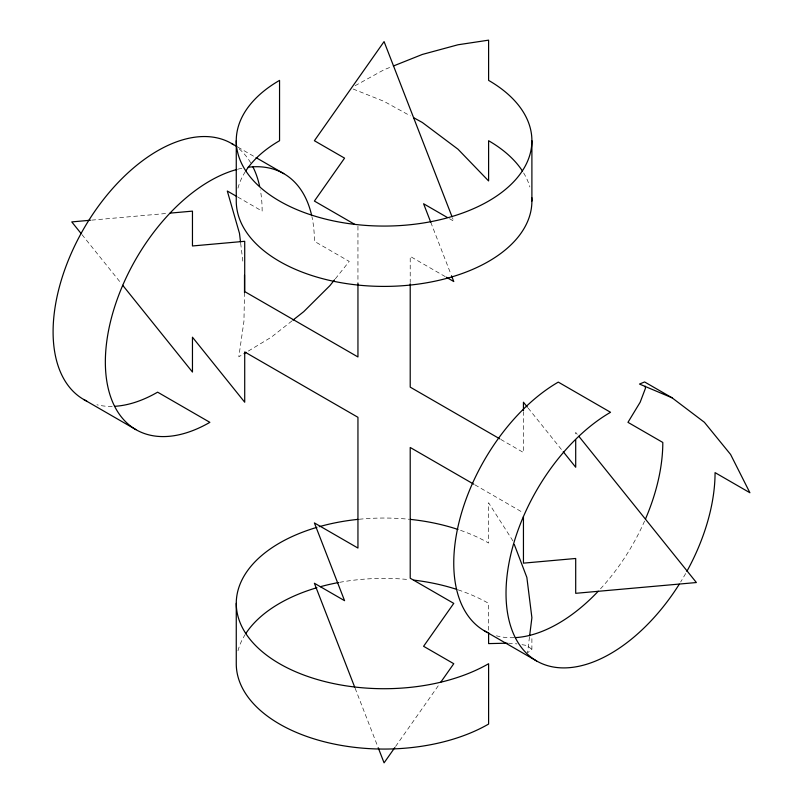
<?xml version="1.0" encoding="UTF-8"?>
<svg xmlns="http://www.w3.org/2000/svg" width="803" height="803" viewBox="0 0 803 803"><rect width="100%" height="100%" fill="white"/><g stroke="black" fill="none" stroke-linecap="round" stroke-linejoin="round"><path stroke-width="0.6" stroke-dasharray="4.01 3.01" d="M244.503 292.613L243.941 321.32L238.812 356.803L243.018 354.264M529.478 637.05L527.511 652.769L531.897 649.376L531.897 635.986M395.578 746.499L439.392 684.156M335.333 278.842L349.235 261.417L314.395 241.301A147.812 85.339 -60 0 0 311.915 216.579M291.961 320.929L271.364 337.15L248.268 351.102M355.077 85.72L384.075 69.731L391.031 66.95M91.672 220.132L166.331 213.468M508.379 643.173L517.012 643.886M521.94 644.679L526.858 645.482L531.897 649.376M353.079 89.003L384.075 101.389L410.313 115.853M449.449 218.697L453.765 221.186L452.4 217.683M237.929 147.16L254.993 157.007M445.263 276.623L410.213 256.388L410.213 282.536M237.859 197.106L262.139 211.129A147.812 85.339 -60 0 0 260.343 189.879M500.791 439.432L523.446 452.511L523.446 412.029M474.914 484.841L523.446 512.856M577.267 434.343L575.701 432.395L575.701 436.129M528.123 408.044L562.441 450.734M81.956 234.586L121.143 283.329M430.789 222.341L451.055 274.566M355.117 688.211L377.741 746.519M512.956 540.941L488.605 502.798L488.605 543.029A147.812 85.339 0 0 0 459.216 529.88M240.669 243.229L242.887 261.668M488.605 630.194L488.605 603.374A147.812 85.339 0 0 0 457.991 589.814M357.947 226.215L357.947 283.499M239.204 148.926A147.812 85.339 -60 0 1 251.198 163.702M112.239 406.398A147.812 85.339 -60 0 1 96.902 404.772M238.17 169.122A147.812 85.339 -60 0 1 241.904 168.269M237.959 188.173A147.812 85.339 0 0 1 245.166 171.902M523.616 172.906A147.812 85.339 0 0 1 529.87 187.009M644.588 521.047A147.812 85.339 -60 0 1 599.971 589.402M514.091 637.682A147.812 85.339 -60 0 1 496.395 635.785M685.672 573.493A147.812 85.339 -60 0 1 680.633 582.034M359.202 519.25A147.812 85.339 0 0 1 408.958 519.25M237.959 650.821A147.812 85.339 0 0 1 245.166 634.551M339.669 582.326A147.812 85.339 0 0 1 408.958 579.595"/><path stroke-width="1.2" d="M244.503 292.613L244.503 275.178M529.629 635.846L531.897 617.718L526.858 577.437L514.261 544.364M394.855 747.523L384.075 762.85L378.193 747.693M440.827 682.118L453.765 663.72L423.593 646.295L453.765 603.374L410.213 578.23L410.213 447.482L473.83 484.219M334.56 279.805L329.923 285.617L303.735 311.654L292.944 320.156M244.062 353.631L246.17 352.366M393.35 66.017L422.338 54.443L457.991 44.777L488.605 40.15L488.605 80.38A147.812 85.339 0 0 1 488.605 201.071A147.812 85.339 0 0 1 279.554 201.071A147.812 85.339 0 0 1 279.554 80.38L279.554 140.726A147.812 85.339 0 0 0 245.808 170.898M90.428 220.243L71.768 221.909L81.173 233.613M170.065 213.126L192.459 211.129L192.459 245.969L244.714 241.301L244.714 291.589L357.947 356.964L357.947 283.499M507.145 643.193L488.605 643.605L488.605 632.634M672.031 397.786L639.479 384.055L644.608 381.957L672.031 397.786L704.392 422.288L730.589 454.458L749.902 492.741L715.061 472.626A147.812 85.339 -60 0 1 686.886 571.324M413.595 117.67L422.338 122.488L457.991 149.207L488.605 180.956L488.605 140.726A147.812 85.339 0 0 1 522.351 170.898M447.291 217.452L423.593 203.761L430.789 222.341M231.525 143.466L236.855 146.547M256.057 157.629L283.79 173.639M354.765 224.378L314.395 201.071L344.567 158.141L314.395 140.726L384.075 41.595L451.948 216.519M446.327 277.236L453.765 281.532L451.507 275.73M236.805 196.504L227.299 191.014L239.495 233.402L240.519 242.004M499.717 438.809L410.213 387.136L410.213 283.78M83.713 399.482L135.968 429.655M484.37 630.807L536.635 660.979M578.833 436.29L696.392 582.536L575.701 593.317L575.701 558.476L523.446 563.144L523.446 516.53M527.34 407.071L523.446 402.223L523.446 410.805M563.224 451.708L575.701 467.236L575.701 439.863M122.708 285.286L192.459 372.05L192.459 337.21L244.714 402.223L244.714 351.935L357.947 417.309L357.947 548.058L314.395 522.914L344.567 600.674L314.395 583.259L354.665 687.047M645.18 386.163L645.461 388.271L640.152 402.253L627.966 422.338L662.806 442.453A147.812 85.339 -60 0 1 645.572 518.788M531.897 140.726L531.897 201.071M236.263 140.726L236.263 201.071A147.812 85.339 0 0 0 387.116 286.39A147.812 85.339 0 0 0 531.767 197.568M236.263 603.374L236.263 663.72A147.812 85.339 0 0 0 327.514 742.564A147.812 85.339 0 0 0 488.605 724.065L488.605 663.72A147.812 85.339 0 0 1 264.508 653.542A147.812 85.339 0 0 1 316.934 527.35M248.057 167.255A147.812 85.339 -60 0 1 311.664 215.445M236.935 169.453A147.812 85.339 -60 0 0 106.247 345.722A147.812 85.339 -60 0 0 209.874 422.338L157.619 392.165A147.812 85.339 -60 0 1 114.618 406.308M86.804 401.129A147.812 85.339 -60 0 1 83.201 229.688A147.812 85.339 -60 0 1 233.522 144.681M252.885 166.813A147.812 85.339 -60 0 1 259.65 186.406M598.275 591.209A147.812 85.339 -60 0 1 515.275 637.622M487.471 632.453A147.812 85.339 -60 0 1 460.912 515.125A147.812 85.339 -60 0 1 558.286 382.108L610.541 412.28A147.812 85.339 -60 0 0 512.685 631.871A147.812 85.339 -60 0 0 679.308 584.152M319.243 526.678A147.812 85.339 0 0 1 357.967 519.37M410.192 519.37A147.812 85.339 0 0 1 457.991 529.468M245.808 633.547A147.812 85.339 0 0 1 316.934 587.696M320.407 586.702A147.812 85.339 0 0 1 338.444 582.546M413.876 580.127A147.812 85.339 0 0 1 456.877 589.442"/></g></svg>
